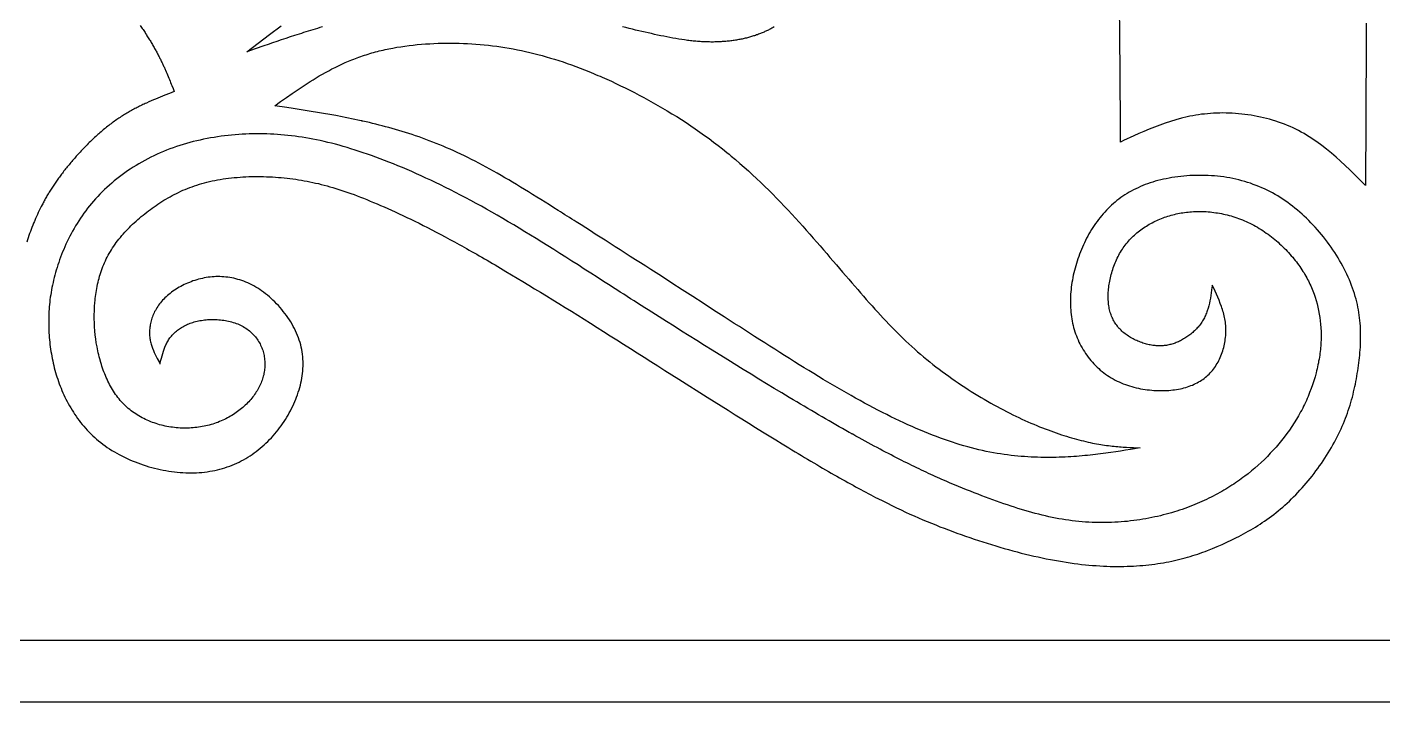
# Model space of a CAD drawing. Extents: x 0 to 279, y 0 to 212.
# Drawn here: x 91.02 to 112.56, y 107.88 to 118.59 of the extents above; entities that cross this region are included whole.
import ezdxf

# ---------------------------------------------------------------- set-up
doc = ezdxf.new("R2010")
doc.units = 0
doc.layers.add('LAYER_1', color=18, linetype='CONTINUOUS')

msp = doc.modelspace()

# ---------------------------------------------------------------- linework, layer by layer
at = {"layer": 'LAYER_1'}
for points in [[(112.298, 118.656), (112.297, 118.367), (112.296, 118.076), (112.294, 117.492), (112.291, 116.907), (112.288, 116.32), (112.288, 116.174), (112.287, 116.1), (112.287, 116.082), (112.287, 116.08), (112.287, 116.079), (112.287, 116.079), (112.287, 116.079), (112.285, 116.081), (112.281, 116.085), (112.246, 116.12), (112.106, 116.259), (112.035, 116.328), (111.963, 116.396), (111.891, 116.463), (111.818, 116.528), (111.744, 116.592), (111.668, 116.654), (111.592, 116.713), (111.513, 116.771), (111.473, 116.798), (111.433, 116.825), (111.392, 116.852), (111.351, 116.877), (111.309, 116.902), (111.266, 116.926), (111.223, 116.949), (111.18, 116.971), (111.136, 116.992), (111.091, 117.013), (111.046, 117.032), (111, 117.05), (110.953, 117.068), (110.906, 117.085), (110.859, 117.1), (110.811, 117.115), (110.763, 117.129), (110.715, 117.142), (110.666, 117.154), (110.617, 117.165), (110.567, 117.175), (110.518, 117.185), (110.468, 117.193), (110.419, 117.201), (110.369, 117.207), (110.319, 117.213), (110.269, 117.218), (110.219, 117.222), (110.169, 117.225), (110.119, 117.227), (110.07, 117.228), (110.02, 117.229), (109.971, 117.228), (109.922, 117.227), (109.873, 117.225), (109.825, 117.222), (109.776, 117.218), (109.729, 117.213), (109.681, 117.208), (109.634, 117.201), (109.588, 117.194), (109.542, 117.186), (109.496, 117.177), (109.451, 117.168), (109.361, 117.146), (109.273, 117.123), (109.187, 117.096), (109.101, 117.068), (109.016, 117.038), (108.932, 117.006), (108.849, 116.972), (108.767, 116.937), (108.685, 116.901), (108.604, 116.865), (108.442, 116.79), (108.402, 116.771), (108.397, 116.769), (108.395, 116.768), (108.395, 116.768), (108.395, 116.768), (108.394, 116.769), (108.394, 116.772), (108.394, 116.795), (108.394, 116.886), (108.392, 117.067), (108.387, 117.794), (108.381, 118.519), (108.378, 118.88)], [(92.82, 118.619), (92.842, 118.586), (92.853, 118.57), (92.864, 118.554), (92.875, 118.538), (92.885, 118.521), (92.896, 118.505), (92.906, 118.489), (92.917, 118.473), (92.927, 118.457), (92.937, 118.441), (92.947, 118.425), (92.957, 118.409), (92.966, 118.393), (92.976, 118.378), (92.986, 118.362), (92.995, 118.346), (93.004, 118.331), (93.013, 118.315), (93.022, 118.3), (93.031, 118.285), (93.04, 118.269), (93.048, 118.254), (93.057, 118.239), (93.065, 118.224), (93.073, 118.21), (93.081, 118.195), (93.089, 118.18), (93.096, 118.166), (93.104, 118.152), (93.111, 118.137), (93.119, 118.123), (93.126, 118.109), (93.133, 118.095), (93.14, 118.082), (93.147, 118.068), (93.154, 118.054), (93.16, 118.041), (93.167, 118.027), (93.173, 118.014), (93.179, 118), (93.186, 117.987), (93.192, 117.974), (93.198, 117.961), (93.204, 117.948), (93.21, 117.935), (93.215, 117.922), (93.221, 117.909), (93.232, 117.884), (93.243, 117.859), (93.254, 117.834), (93.264, 117.809), (93.274, 117.784), (93.284, 117.76), (93.294, 117.736), (93.303, 117.712), (93.313, 117.687), (93.322, 117.664), (93.341, 117.616), (93.359, 117.568), (93.285, 117.54), (93.212, 117.511), (93.175, 117.496), (93.138, 117.482), (93.101, 117.467), (93.064, 117.451), (93.028, 117.436), (92.991, 117.42), (92.954, 117.404), (92.918, 117.387), (92.899, 117.379), (92.881, 117.371), (92.863, 117.362), (92.845, 117.353), (92.826, 117.344), (92.808, 117.335), (92.79, 117.326), (92.772, 117.317), (92.753, 117.308), (92.735, 117.298), (92.717, 117.289), (92.699, 117.279), (92.681, 117.269), (92.662, 117.259), (92.644, 117.248), (92.626, 117.238), (92.608, 117.227), (92.59, 117.217), (92.572, 117.206), (92.554, 117.195), (92.536, 117.183), (92.518, 117.172), (92.5, 117.16), (92.482, 117.148), (92.464, 117.136), (92.446, 117.124), (92.428, 117.111), (92.41, 117.098), (92.392, 117.086), (92.374, 117.072), (92.356, 117.059), (92.339, 117.045), (92.321, 117.032), (92.303, 117.018), (92.286, 117.004), (92.268, 116.989), (92.25, 116.975), (92.233, 116.96), (92.215, 116.946), (92.198, 116.931), (92.18, 116.916), (92.163, 116.9), (92.146, 116.885), (92.129, 116.87), (92.112, 116.854), (92.095, 116.838), (92.078, 116.823), (92.061, 116.807), (92.044, 116.791), (92.027, 116.774), (92.011, 116.758), (91.994, 116.742), (91.978, 116.726), (91.961, 116.709), (91.945, 116.693), (91.929, 116.676), (91.913, 116.659), (91.897, 116.643), (91.881, 116.626), (91.866, 116.609), (91.85, 116.593), (91.835, 116.576), (91.82, 116.559), (91.804, 116.542), (91.789, 116.525), (91.775, 116.508), (91.76, 116.491), (91.745, 116.475), (91.731, 116.458), (91.717, 116.441), (91.703, 116.424), (91.689, 116.407), (91.675, 116.391), (91.661, 116.374), (91.648, 116.357), (91.634, 116.341), (91.621, 116.324), (91.608, 116.308), (91.596, 116.291), (91.583, 116.275), (91.571, 116.259), (91.558, 116.242), (91.546, 116.226), (91.535, 116.21), (91.523, 116.194), (91.511, 116.178), (91.5, 116.162), (91.489, 116.146), (91.478, 116.13), (91.467, 116.114), (91.456, 116.099), (91.445, 116.083), (91.435, 116.067), (91.425, 116.052), (91.414, 116.036), (91.404, 116.02), (91.395, 116.005), (91.385, 115.989), (91.375, 115.974), (91.366, 115.958), (91.356, 115.943), (91.347, 115.927), (91.338, 115.912), (91.329, 115.896), (91.32, 115.881), (91.312, 115.865), (91.303, 115.85), (91.294, 115.835), (91.286, 115.819), (91.278, 115.804), (91.27, 115.788), (91.262, 115.773), (91.246, 115.742), (91.23, 115.711), (91.215, 115.68), (91.2, 115.649), (91.186, 115.617), (91.172, 115.586), (91.158, 115.554), (91.144, 115.522), (91.138, 115.506), (91.134, 115.498), (91.134, 115.497), (91.134, 115.497), (91.134, 115.497), (91.133, 115.496), (91.132, 115.494), (91.126, 115.478), (91.113, 115.445), (91.1, 115.413), (91.088, 115.38), (91.075, 115.347), (91.063, 115.314), (91.051, 115.281), (91.039, 115.247), (91.028, 115.214), (91.016, 115.18)], [(95.713, 118.596), (95.675, 118.585), (95.638, 118.573), (95.6, 118.562), (95.563, 118.551), (95.526, 118.54), (95.489, 118.529), (95.453, 118.517), (95.416, 118.506), (95.38, 118.494), (95.344, 118.483), (95.272, 118.46), (95.201, 118.436), (95.131, 118.413), (95.061, 118.389), (94.991, 118.366), (94.922, 118.342), (94.853, 118.318), (94.785, 118.294), (94.648, 118.246), (94.512, 118.198), (94.694, 118.337), (94.875, 118.476), (95.057, 118.614)], [(102.889, 118.597), (102.877, 118.589), (102.864, 118.582), (102.852, 118.575), (102.839, 118.568), (102.826, 118.561), (102.813, 118.554), (102.799, 118.547), (102.786, 118.54), (102.772, 118.534), (102.758, 118.527), (102.744, 118.521), (102.73, 118.514), (102.716, 118.508), (102.701, 118.502), (102.687, 118.496), (102.672, 118.49), (102.657, 118.485), (102.642, 118.479), (102.627, 118.473), (102.612, 118.468), (102.596, 118.462), (102.58, 118.457), (102.565, 118.452), (102.549, 118.447), (102.533, 118.442), (102.517, 118.438), (102.5, 118.433), (102.484, 118.428), (102.467, 118.424), (102.45, 118.42), (102.433, 118.416), (102.416, 118.412), (102.399, 118.408), (102.382, 118.404), (102.364, 118.401), (102.347, 118.397), (102.329, 118.394), (102.311, 118.39), (102.293, 118.387), (102.275, 118.384), (102.257, 118.382), (102.238, 118.379), (102.22, 118.377), (102.201, 118.374), (102.182, 118.372), (102.164, 118.37), (102.144, 118.368), (102.125, 118.366), (102.106, 118.364), (102.086, 118.363), (102.067, 118.362), (102.047, 118.36), (102.027, 118.359), (102.007, 118.358), (101.987, 118.358), (101.967, 118.357), (101.947, 118.357), (101.926, 118.356), (101.906, 118.356), (101.885, 118.356), (101.864, 118.357), (101.843, 118.357), (101.822, 118.358), (101.801, 118.358), (101.78, 118.359), (101.758, 118.36), (101.737, 118.361), (101.715, 118.363), (101.693, 118.364), (101.671, 118.366), (101.649, 118.368), (101.627, 118.37), (101.605, 118.372), (101.582, 118.375), (101.56, 118.377), (101.537, 118.38), (101.515, 118.383), (101.492, 118.386), (101.469, 118.389), (101.423, 118.396), (101.376, 118.403), (101.329, 118.411), (101.282, 118.419), (101.234, 118.428), (101.186, 118.437), (101.138, 118.447), (101.089, 118.457), (101.04, 118.467), (100.991, 118.478), (100.941, 118.489), (100.891, 118.5), (100.841, 118.511), (100.791, 118.523), (100.74, 118.535), (100.689, 118.547), (100.638, 118.56), (100.586, 118.572), (100.535, 118.585), (100.483, 118.597)], [(113.028, 108.85), (112.433, 108.85), (111.833, 108.85), (111.228, 108.85), (110.616, 108.85), (110, 108.85), (109.377, 108.85), (108.75, 108.85), (108.117, 108.85), (107.48, 108.85), (106.837, 108.85), (106.189, 108.85), (105.537, 108.85), (104.88, 108.85), (104.218, 108.85), (103.552, 108.85), (102.881, 108.85), (102.206, 108.85), (101.526, 108.85), (100.843, 108.85), (100.155, 108.85), (99.464, 108.85), (98.769, 108.85), (98.069, 108.85), (97.367, 108.85), (96.66, 108.85), (95.95, 108.85), (95.237, 108.85), (94.521, 108.85), (93.801, 108.85), (93.078, 108.85), (92.352, 108.85), (91.623, 108.85), (90.891, 108.85)], [(90.891, 107.877), (91.623, 107.877), (92.352, 107.877), (93.078, 107.877), (93.801, 107.877), (94.521, 107.877), (95.237, 107.877), (95.95, 107.877), (96.66, 107.877), (97.367, 107.877), (98.069, 107.877), (98.769, 107.877), (99.464, 107.877), (100.155, 107.877), (100.843, 107.877), (101.526, 107.877), (102.206, 107.877), (102.881, 107.877), (103.552, 107.877), (104.218, 107.877), (104.88, 107.877), (105.537, 107.877), (106.189, 107.877), (106.837, 107.877), (107.48, 107.877), (108.117, 107.877), (108.75, 107.877), (109.377, 107.877), (110, 107.877), (110.616, 107.877), (111.228, 107.877), (111.833, 107.877), (112.433, 107.877), (113.028, 107.877)]]:
    msp.add_lwpolyline(points, dxfattribs=at)
for points in [[(94.958, 117.344), (95.05, 117.41), (95.142, 117.475), (95.235, 117.54), (95.281, 117.572), (95.328, 117.603), (95.375, 117.635), (95.422, 117.666), (95.47, 117.697), (95.518, 117.728), (95.566, 117.758), (95.615, 117.787), (95.664, 117.817), (95.713, 117.845), (95.763, 117.873), (95.814, 117.901), (95.865, 117.928), (95.916, 117.954), (95.968, 117.98), (96.021, 118.005), (96.074, 118.029), (96.128, 118.052), (96.156, 118.063), (96.183, 118.074), (96.211, 118.085), (96.239, 118.096), (96.267, 118.106), (96.295, 118.117), (96.323, 118.127), (96.352, 118.137), (96.381, 118.146), (96.41, 118.155), (96.439, 118.164), (96.468, 118.173), (96.498, 118.182), (96.527, 118.19), (96.557, 118.198), (96.588, 118.206), (96.618, 118.214), (96.648, 118.221), (96.679, 118.228), (96.71, 118.235), (96.741, 118.242), (96.772, 118.248), (96.835, 118.26), (96.898, 118.272), (96.962, 118.282), (97.026, 118.292), (97.09, 118.3), (97.155, 118.308), (97.221, 118.315), (97.287, 118.321), (97.353, 118.326), (97.419, 118.33), (97.485, 118.333), (97.552, 118.336), (97.619, 118.337), (97.686, 118.338), (97.752, 118.338), (97.819, 118.338), (97.886, 118.336), (97.953, 118.334), (98.02, 118.331), (98.087, 118.327), (98.153, 118.322), (98.22, 118.317), (98.286, 118.311), (98.352, 118.304), (98.418, 118.296), (98.483, 118.288), (98.549, 118.278), (98.614, 118.268), (98.68, 118.257), (98.745, 118.246), (98.811, 118.233), (98.876, 118.22), (98.942, 118.206), (99.007, 118.191), (99.073, 118.175), (99.139, 118.158), (99.205, 118.14), (99.271, 118.122), (99.337, 118.102), (99.404, 118.082), (99.471, 118.061), (99.538, 118.039), (99.605, 118.016), (99.673, 117.992), (99.741, 117.967), (99.81, 117.941), (99.879, 117.914), (99.949, 117.886), (99.984, 117.872), (100.019, 117.857), (100.054, 117.842), (100.09, 117.827), (100.125, 117.812), (100.161, 117.797), (100.197, 117.781), (100.233, 117.765), (100.305, 117.732), (100.377, 117.698), (100.45, 117.663), (100.524, 117.628), (100.598, 117.591), (100.672, 117.553), (100.746, 117.514), (100.82, 117.475), (100.895, 117.434), (100.97, 117.393), (101.044, 117.35), (101.119, 117.307), (101.194, 117.262), (101.268, 117.217), (101.343, 117.171), (101.417, 117.124), (101.491, 117.076), (101.565, 117.027), (101.638, 116.977), (101.711, 116.926), (101.784, 116.874), (101.857, 116.822), (101.928, 116.768), (102, 116.714), (102.071, 116.659), (102.141, 116.603), (102.176, 116.574), (102.21, 116.546), (102.279, 116.488), (102.347, 116.429), (102.415, 116.37), (102.481, 116.31), (102.548, 116.249), (102.613, 116.188), (102.678, 116.126), (102.742, 116.064), (102.805, 116.002), (102.868, 115.939), (102.93, 115.876), (102.991, 115.812), (103.052, 115.749), (103.112, 115.685), (103.171, 115.621), (103.229, 115.558), (103.287, 115.494), (103.345, 115.431), (103.401, 115.367), (103.457, 115.304), (103.512, 115.242), (103.567, 115.179), (103.621, 115.117), (103.674, 115.056), (103.727, 114.995), (103.778, 114.935), (103.83, 114.875), (103.88, 114.816), (103.93, 114.758), (103.979, 114.7), (104.028, 114.643), (104.076, 114.588), (104.124, 114.532), (104.171, 114.478), (104.218, 114.424), (104.264, 114.371), (104.31, 114.318), (104.355, 114.267), (104.401, 114.216), (104.446, 114.165), (104.491, 114.115), (104.536, 114.066), (104.581, 114.018), (104.625, 113.97), (104.67, 113.922), (104.715, 113.876), (104.759, 113.83), (104.804, 113.784), (104.849, 113.739), (104.894, 113.694), (104.94, 113.65), (104.985, 113.607), (105.031, 113.564), (105.077, 113.521), (105.124, 113.479), (105.171, 113.438), (105.218, 113.397), (105.266, 113.356), (105.315, 113.316), (105.364, 113.276), (105.413, 113.237), (105.462, 113.199), (105.512, 113.16), (105.563, 113.123), (105.613, 113.085), (105.664, 113.049), (105.715, 113.013), (105.766, 112.977), (105.817, 112.942), (105.869, 112.907), (105.92, 112.873), (105.972, 112.84), (106.023, 112.807), (106.075, 112.775), (106.126, 112.744), (106.178, 112.713), (106.229, 112.682), (106.28, 112.652), (106.331, 112.623), (106.382, 112.595), (106.433, 112.567), (106.483, 112.54), (106.534, 112.513), (106.584, 112.487), (106.633, 112.462), (106.682, 112.438), (106.731, 112.414), (106.78, 112.391), (106.828, 112.368), (106.875, 112.346), (106.923, 112.325), (106.97, 112.305), (107.016, 112.285), (107.062, 112.266), (107.108, 112.247), (107.153, 112.229), (107.197, 112.212), (107.242, 112.195), (107.285, 112.179), (107.329, 112.163), (107.371, 112.148), (107.413, 112.134), (107.455, 112.12), (107.496, 112.106), (107.537, 112.094), (107.577, 112.082), (107.617, 112.07), (107.656, 112.059), (107.694, 112.048), (107.732, 112.038), (107.769, 112.029), (107.806, 112.02), (107.842, 112.011), (107.878, 112.003), (107.913, 111.996), (107.947, 111.988), (107.981, 111.982), (108.014, 111.976), (108.047, 111.97), (108.079, 111.964), (108.11, 111.959), (108.142, 111.955), (108.173, 111.95), (108.203, 111.946), (108.233, 111.942), (108.263, 111.939), (108.292, 111.936), (108.321, 111.933), (108.35, 111.93), (108.378, 111.928), (108.406, 111.926), (108.434, 111.924), (108.489, 111.92), (108.544, 111.917), (108.598, 111.915), (108.705, 111.91), (108.551, 111.885), (108.474, 111.872), (108.396, 111.86), (108.317, 111.848), (108.238, 111.836), (108.198, 111.831), (108.158, 111.825), (108.117, 111.82), (108.077, 111.814), (108.036, 111.809), (107.994, 111.805), (107.953, 111.8), (107.911, 111.795), (107.868, 111.791), (107.826, 111.787), (107.782, 111.783), (107.739, 111.78), (107.695, 111.776), (107.65, 111.773), (107.605, 111.77), (107.56, 111.768), (107.514, 111.765), (107.467, 111.763), (107.42, 111.762), (107.373, 111.76), (107.324, 111.759), (107.276, 111.759), (107.227, 111.759), (107.177, 111.759), (107.127, 111.76), (107.076, 111.761), (107.025, 111.763), (106.974, 111.765), (106.922, 111.768), (106.869, 111.772), (106.816, 111.776), (106.763, 111.78), (106.709, 111.786), (106.654, 111.792), (106.599, 111.799), (106.544, 111.806), (106.488, 111.814), (106.432, 111.823), (106.375, 111.833), (106.318, 111.844), (106.26, 111.855), (106.202, 111.868), (106.144, 111.881), (106.085, 111.895), (106.026, 111.91), (105.966, 111.926), (105.906, 111.943), (105.845, 111.961), (105.784, 111.98), (105.722, 112), (105.66, 112.021), (105.598, 112.043), (105.535, 112.065), (105.472, 112.089), (105.408, 112.113), (105.344, 112.139), (105.28, 112.165), (105.215, 112.192), (105.149, 112.22), (105.083, 112.249), (105.017, 112.279), (104.95, 112.31), (104.883, 112.341), (104.815, 112.373), (104.747, 112.406), (104.679, 112.44), (104.61, 112.475), (104.54, 112.511), (104.47, 112.547), (104.4, 112.585), (104.329, 112.623), (104.258, 112.661), (104.186, 112.701), (104.113, 112.741), (104.041, 112.783), (103.968, 112.825), (103.894, 112.867), (103.82, 112.91), (103.745, 112.954), (103.671, 112.999), (103.595, 113.044), (103.52, 113.09), (103.443, 113.137), (103.367, 113.184), (103.29, 113.231), (103.213, 113.279), (103.135, 113.328), (103.057, 113.377), (102.979, 113.426), (102.9, 113.476), (102.821, 113.527), (102.741, 113.577), (102.662, 113.628), (102.581, 113.68), (102.501, 113.731), (102.42, 113.783), (102.339, 113.836), (102.258, 113.888), (102.176, 113.941), (102.095, 113.994), (102.012, 114.047), (101.93, 114.1), (101.764, 114.207), (101.598, 114.314), (101.432, 114.421), (101.265, 114.528), (101.099, 114.635), (101.016, 114.688), (100.933, 114.741), (100.851, 114.794), (100.769, 114.847), (100.687, 114.899), (100.605, 114.951), (100.525, 115.003), (100.444, 115.055), (100.364, 115.106), (100.285, 115.156), (100.206, 115.207), (100.128, 115.256), (100.05, 115.306), (99.974, 115.355), (99.898, 115.403), (99.823, 115.451), (99.748, 115.498), (99.712, 115.521), (99.675, 115.545), (99.639, 115.568), (99.603, 115.59), (99.567, 115.613), (99.531, 115.636), (99.496, 115.658), (99.46, 115.68), (99.391, 115.725), (99.322, 115.768), (99.254, 115.811), (99.186, 115.853), (99.12, 115.894), (99.054, 115.935), (98.989, 115.975), (98.925, 116.014), (98.861, 116.053), (98.798, 116.091), (98.736, 116.128), (98.674, 116.165), (98.613, 116.201), (98.552, 116.236), (98.492, 116.271), (98.432, 116.304), (98.373, 116.338), (98.314, 116.37), (98.256, 116.402), (98.198, 116.433), (98.14, 116.463), (98.083, 116.492), (98.026, 116.521), (97.969, 116.549), (97.912, 116.576), (97.856, 116.603), (97.8, 116.628), (97.744, 116.653), (97.688, 116.678), (97.632, 116.701), (97.577, 116.724), (97.522, 116.747), (97.467, 116.768), (97.412, 116.789), (97.358, 116.809), (97.303, 116.829), (97.249, 116.848), (97.195, 116.867), (97.141, 116.885), (97.088, 116.902), (97.034, 116.919), (96.981, 116.936), (96.928, 116.952), (96.875, 116.967), (96.823, 116.982), (96.77, 116.997), (96.718, 117.011), (96.666, 117.025), (96.614, 117.038), (96.562, 117.051), (96.511, 117.064), (96.46, 117.076), (96.408, 117.088), (96.358, 117.099), (96.354, 117.1), (96.353, 117.101), (96.352, 117.101), (96.352, 117.101), (96.348, 117.101), (96.342, 117.103), (96.329, 117.106), (96.279, 117.117), (96.228, 117.128), (96.178, 117.138), (96.128, 117.149), (96.078, 117.159), (96.028, 117.168), (95.929, 117.187), (95.83, 117.205), (95.732, 117.223), (95.635, 117.239), (95.537, 117.255), (95.44, 117.271), (95.343, 117.286), (95.247, 117.301), (95.15, 117.315)], [(100.948, 114.064), (100.891, 114.101), (100.834, 114.137), (100.778, 114.173), (100.722, 114.209), (100.666, 114.245), (100.611, 114.28), (100.556, 114.315), (100.501, 114.35), (100.447, 114.385), (100.393, 114.419), (100.34, 114.453), (100.287, 114.487), (100.234, 114.521), (100.182, 114.555), (100.078, 114.621), (99.976, 114.687), (99.875, 114.751), (99.776, 114.815), (99.677, 114.878), (99.58, 114.939), (99.484, 115), (99.389, 115.06), (99.295, 115.119), (99.202, 115.177), (99.111, 115.234), (99.02, 115.29), (98.93, 115.344), (98.841, 115.398), (98.753, 115.451), (98.665, 115.503), (98.579, 115.554), (98.493, 115.604), (98.408, 115.653), (98.323, 115.701), (98.239, 115.748), (98.156, 115.794), (98.073, 115.838), (97.991, 115.882), (97.91, 115.925), (97.829, 115.967), (97.749, 116.007), (97.669, 116.047), (97.591, 116.086), (97.513, 116.124), (97.435, 116.16), (97.358, 116.196), (97.283, 116.231), (97.207, 116.265), (97.133, 116.298), (97.059, 116.33), (96.986, 116.361), (96.913, 116.391), (96.842, 116.42), (96.771, 116.448), (96.701, 116.475), (96.631, 116.502), (96.563, 116.527), (96.495, 116.552), (96.428, 116.575), (96.362, 116.598), (96.296, 116.62), (96.232, 116.641), (96.168, 116.661), (96.105, 116.68), (96.042, 116.698), (95.981, 116.716), (95.92, 116.732), (95.859, 116.748), (95.799, 116.763), (95.74, 116.777), (95.681, 116.79), (95.622, 116.803), (95.564, 116.814), (95.507, 116.825), (95.45, 116.835), (95.393, 116.844), (95.336, 116.853), (95.279, 116.861), (95.223, 116.868), (95.167, 116.874), (95.111, 116.879), (95.056, 116.884), (95, 116.888), (94.944, 116.892), (94.889, 116.894), (94.833, 116.896), (94.777, 116.897), (94.721, 116.898), (94.666, 116.898), (94.609, 116.897), (94.553, 116.896), (94.497, 116.894), (94.441, 116.891), (94.385, 116.887), (94.329, 116.883), (94.272, 116.878), (94.216, 116.872), (94.16, 116.866), (94.104, 116.859), (94.048, 116.851), (93.993, 116.842), (93.937, 116.833), (93.882, 116.823), (93.826, 116.812), (93.772, 116.8), (93.717, 116.788), (93.662, 116.774), (93.608, 116.76), (93.554, 116.745), (93.501, 116.73), (93.448, 116.713), (93.395, 116.696), (93.343, 116.678), (93.291, 116.659), (93.239, 116.639), (93.188, 116.618), (93.138, 116.596), (93.088, 116.574), (93.038, 116.551), (92.989, 116.527), (92.941, 116.502), (92.893, 116.477), (92.846, 116.45), (92.799, 116.423), (92.753, 116.396), (92.707, 116.367), (92.662, 116.338), (92.618, 116.308), (92.575, 116.278), (92.532, 116.247), (92.49, 116.215), (92.448, 116.183), (92.408, 116.15), (92.368, 116.117), (92.329, 116.083), (92.29, 116.048), (92.253, 116.013), (92.216, 115.978), (92.18, 115.942), (92.145, 115.905), (92.111, 115.868), (92.077, 115.83), (92.045, 115.792), (92.013, 115.754), (91.983, 115.715), (91.953, 115.676), (91.924, 115.637), (91.896, 115.597), (91.869, 115.557), (91.842, 115.517), (91.817, 115.476), (91.792, 115.435), (91.768, 115.394), (91.745, 115.353), (91.722, 115.312), (91.7, 115.271), (91.68, 115.229), (91.659, 115.188), (91.64, 115.146), (91.621, 115.105), (91.604, 115.063), (91.586, 115.022), (91.57, 114.98), (91.554, 114.939), (91.539, 114.898), (91.525, 114.857), (91.511, 114.816), (91.498, 114.775), (91.486, 114.735), (91.474, 114.694), (91.463, 114.654), (91.453, 114.614), (91.443, 114.575), (91.434, 114.535), (91.425, 114.496), (91.417, 114.457), (91.41, 114.418), (91.403, 114.38), (91.397, 114.341), (91.391, 114.303), (91.386, 114.264), (91.382, 114.226), (91.378, 114.188), (91.374, 114.15), (91.371, 114.112), (91.369, 114.075), (91.367, 114.037), (91.366, 114), (91.365, 113.962), (91.365, 113.925), (91.365, 113.887), (91.365, 113.85), (91.366, 113.813), (91.368, 113.775), (91.37, 113.738), (91.372, 113.701), (91.375, 113.664), (91.378, 113.627), (91.382, 113.589), (91.386, 113.552), (91.391, 113.515), (91.396, 113.478), (91.401, 113.441), (91.408, 113.404), (91.414, 113.367), (91.421, 113.33), (91.429, 113.293), (91.437, 113.256), (91.445, 113.219), (91.454, 113.183), (91.464, 113.146), (91.474, 113.11), (91.485, 113.073), (91.496, 113.037), (91.508, 113.001), (91.52, 112.965), (91.533, 112.929), (91.547, 112.893), (91.561, 112.858), (91.576, 112.822), (91.591, 112.787), (91.607, 112.752), (91.623, 112.717), (91.64, 112.682), (91.658, 112.647), (91.676, 112.613), (91.696, 112.579), (91.715, 112.545), (91.736, 112.511), (91.757, 112.478), (91.778, 112.444), (91.801, 112.412), (91.824, 112.379), (91.848, 112.347), (91.872, 112.315), (91.897, 112.284), (91.923, 112.253), (91.95, 112.222), (91.978, 112.192), (92.006, 112.162), (92.035, 112.133), (92.065, 112.104), (92.096, 112.076), (92.127, 112.048), (92.159, 112.021), (92.192, 111.995), (92.226, 111.968), (92.261, 111.943), (92.297, 111.918), (92.333, 111.894), (92.37, 111.87), (92.409, 111.847), (92.447, 111.825), (92.487, 111.803), (92.527, 111.782), (92.568, 111.762), (92.61, 111.742), (92.652, 111.723), (92.694, 111.705), (92.737, 111.688), (92.781, 111.671), (92.825, 111.655), (92.869, 111.64), (92.913, 111.626), (92.958, 111.612), (93.003, 111.6), (93.048, 111.588), (93.093, 111.577), (93.138, 111.566), (93.184, 111.557), (93.229, 111.549), (93.274, 111.541), (93.319, 111.534), (93.364, 111.528), (93.409, 111.524), (93.454, 111.52), (93.498, 111.517), (93.542, 111.515), (93.586, 111.514), (93.63, 111.513), (93.673, 111.514), (93.716, 111.516), (93.758, 111.519), (93.8, 111.522), (93.842, 111.527), (93.884, 111.532), (93.925, 111.539), (93.966, 111.546), (94.006, 111.554), (94.047, 111.563), (94.086, 111.573), (94.126, 111.584), (94.165, 111.596), (94.203, 111.608), (94.241, 111.622), (94.279, 111.637), (94.316, 111.652), (94.353, 111.668), (94.389, 111.685), (94.425, 111.703), (94.461, 111.722), (94.496, 111.742), (94.53, 111.763), (94.564, 111.784), (94.598, 111.807), (94.631, 111.83), (94.663, 111.854), (94.695, 111.879), (94.726, 111.904), (94.757, 111.93), (94.788, 111.957), (94.817, 111.985), (94.847, 112.013), (94.875, 112.042), (94.903, 112.072), (94.93, 112.102), (94.957, 112.133), (94.983, 112.164), (95.009, 112.196), (95.033, 112.228), (95.058, 112.261), (95.081, 112.294), (95.104, 112.328), (95.126, 112.362), (95.147, 112.396), (95.168, 112.431), (95.188, 112.466), (95.207, 112.501), (95.225, 112.537), (95.243, 112.573), (95.259, 112.609), (95.275, 112.645), (95.291, 112.682), (95.305, 112.718), (95.319, 112.755), (95.331, 112.793), (95.343, 112.83), (95.354, 112.867), (95.364, 112.905), (95.373, 112.942), (95.381, 112.98), (95.388, 113.018), (95.394, 113.056), (95.399, 113.093), (95.402, 113.131), (95.405, 113.169), (95.407, 113.207), (95.408, 113.245), (95.407, 113.283), (95.405, 113.321), (95.402, 113.359), (95.398, 113.397), (95.393, 113.435), (95.386, 113.472), (95.379, 113.51), (95.369, 113.547), (95.359, 113.585), (95.347, 113.622), (95.334, 113.659), (95.32, 113.696), (95.305, 113.732), (95.288, 113.769), (95.27, 113.805), (95.251, 113.84), (95.232, 113.876), (95.211, 113.911), (95.189, 113.945), (95.166, 113.979), (95.143, 114.012), (95.118, 114.045), (95.093, 114.078), (95.068, 114.109), (95.041, 114.14), (95.014, 114.17), (94.986, 114.2), (94.958, 114.229), (94.929, 114.256), (94.9, 114.283), (94.871, 114.31), (94.841, 114.335), (94.81, 114.359), (94.78, 114.382), (94.749, 114.405), (94.718, 114.426), (94.687, 114.446), (94.656, 114.465), (94.625, 114.483), (94.593, 114.499), (94.562, 114.515), (94.53, 114.53), (94.499, 114.543), (94.467, 114.556), (94.435, 114.567), (94.403, 114.578), (94.372, 114.587), (94.34, 114.596), (94.308, 114.604), (94.276, 114.61), (94.245, 114.616), (94.213, 114.621), (94.181, 114.624), (94.149, 114.627), (94.118, 114.629), (94.086, 114.631), (94.055, 114.631), (94.023, 114.63), (93.992, 114.629), (93.961, 114.627), (93.93, 114.623), (93.899, 114.62), (93.868, 114.615), (93.838, 114.609), (93.807, 114.603), (93.777, 114.596), (93.747, 114.588), (93.717, 114.58), (93.688, 114.571), (93.658, 114.561), (93.63, 114.55), (93.601, 114.539), (93.573, 114.528), (93.545, 114.515), (93.518, 114.503), (93.491, 114.489), (93.464, 114.475), (93.438, 114.461), (93.413, 114.446), (93.388, 114.43), (93.364, 114.415), (93.34, 114.398), (93.317, 114.382), (93.295, 114.365), (93.273, 114.347), (93.252, 114.329), (93.232, 114.311), (93.212, 114.293), (93.193, 114.274), (93.175, 114.255), (93.158, 114.236), (93.142, 114.216), (93.126, 114.197), (93.111, 114.177), (93.097, 114.157), (93.084, 114.136), (93.071, 114.116), (93.06, 114.095), (93.049, 114.075), (93.039, 114.054), (93.029, 114.033), (93.02, 114.012), (93.012, 113.991), (93.005, 113.971), (92.998, 113.95), (92.992, 113.929), (92.987, 113.908), (92.982, 113.887), (92.978, 113.867), (92.975, 113.846), (92.972, 113.826), (92.97, 113.805), (92.968, 113.785), (92.967, 113.765), (92.967, 113.746), (92.967, 113.726), (92.968, 113.707), (92.969, 113.688), (92.971, 113.669), (92.973, 113.65), (92.976, 113.632), (92.98, 113.614), (92.984, 113.596), (92.988, 113.578), (92.993, 113.56), (93.003, 113.526), (93.015, 113.492), (93.028, 113.458), (93.043, 113.425), (93.058, 113.393), (93.074, 113.36), (93.09, 113.328), (93.124, 113.265), (93.133, 113.249), (93.133, 113.249), (93.133, 113.248), (93.134, 113.248), (93.134, 113.25), (93.134, 113.252), (93.136, 113.256), (93.138, 113.265), (93.147, 113.301), (93.156, 113.337), (93.166, 113.373), (93.177, 113.409), (93.188, 113.444), (93.2, 113.478), (93.213, 113.512), (93.228, 113.546), (93.236, 113.562), (93.244, 113.578), (93.252, 113.594), (93.261, 113.61), (93.271, 113.626), (93.281, 113.641), (93.291, 113.656), (93.302, 113.671), (93.314, 113.685), (93.326, 113.7), (93.339, 113.713), (93.352, 113.727), (93.366, 113.74), (93.38, 113.753), (93.395, 113.766), (93.411, 113.779), (93.427, 113.791), (93.443, 113.802), (93.46, 113.813), (93.478, 113.824), (93.496, 113.835), (93.514, 113.845), (93.533, 113.855), (93.553, 113.864), (93.573, 113.873), (93.593, 113.881), (93.614, 113.889), (93.635, 113.897), (93.656, 113.904), (93.678, 113.911), (93.7, 113.917), (93.723, 113.923), (93.746, 113.928), (93.769, 113.932), (93.793, 113.936), (93.817, 113.94), (93.841, 113.943), (93.866, 113.946), (93.891, 113.948), (93.916, 113.949), (93.941, 113.95), (93.967, 113.95), (93.992, 113.95), (94.018, 113.949), (94.044, 113.948), (94.069, 113.946), (94.095, 113.943), (94.121, 113.94), (94.147, 113.937), (94.172, 113.932), (94.197, 113.928), (94.223, 113.922), (94.248, 113.916), (94.272, 113.91), (94.297, 113.903), (94.321, 113.895), (94.345, 113.887), (94.368, 113.878), (94.391, 113.868), (94.413, 113.858), (94.435, 113.847), (94.457, 113.836), (94.477, 113.824), (94.497, 113.812), (94.517, 113.798), (94.536, 113.785), (94.554, 113.77), (94.572, 113.755), (94.589, 113.74), (94.605, 113.724), (94.621, 113.708), (94.636, 113.691), (94.65, 113.674), (94.664, 113.656), (94.677, 113.638), (94.689, 113.619), (94.701, 113.6), (94.712, 113.581), (94.723, 113.562), (94.732, 113.542), (94.742, 113.522), (94.75, 113.502), (94.758, 113.481), (94.765, 113.46), (94.772, 113.439), (94.777, 113.418), (94.782, 113.397), (94.787, 113.376), (94.791, 113.354), (94.794, 113.333), (94.796, 113.311), (94.798, 113.289), (94.799, 113.268), (94.8, 113.246), (94.8, 113.224), (94.799, 113.202), (94.798, 113.181), (94.795, 113.159), (94.793, 113.137), (94.789, 113.116), (94.785, 113.094), (94.781, 113.072), (94.775, 113.051), (94.769, 113.029), (94.763, 113.008), (94.756, 112.986), (94.748, 112.965), (94.739, 112.944), (94.73, 112.923), (94.721, 112.902), (94.711, 112.881), (94.7, 112.86), (94.688, 112.84), (94.676, 112.819), (94.664, 112.799), (94.651, 112.779), (94.637, 112.759), (94.622, 112.739), (94.608, 112.72), (94.592, 112.7), (94.576, 112.681), (94.56, 112.662), (94.543, 112.643), (94.525, 112.625), (94.507, 112.606), (94.488, 112.588), (94.469, 112.571), (94.45, 112.553), (94.43, 112.536), (94.409, 112.519), (94.388, 112.503), (94.367, 112.487), (94.345, 112.471), (94.322, 112.456), (94.3, 112.441), (94.277, 112.427), (94.253, 112.413), (94.229, 112.399), (94.205, 112.386), (94.181, 112.373), (94.156, 112.361), (94.13, 112.349), (94.105, 112.338), (94.079, 112.327), (94.052, 112.316), (94.026, 112.307), (93.999, 112.297), (93.972, 112.289), (93.945, 112.281), (93.917, 112.273), (93.889, 112.266), (93.861, 112.259), (93.833, 112.253), (93.804, 112.248), (93.776, 112.243), (93.747, 112.239), (93.718, 112.235), (93.689, 112.232), (93.659, 112.229), (93.63, 112.227), (93.601, 112.226), (93.571, 112.225), (93.542, 112.224), (93.512, 112.224), (93.482, 112.225), (93.453, 112.226), (93.423, 112.228), (93.393, 112.231), (93.363, 112.234), (93.334, 112.237), (93.304, 112.241), (93.275, 112.246), (93.245, 112.252), (93.216, 112.258), (93.186, 112.264), (93.157, 112.271), (93.128, 112.279), (93.1, 112.287), (93.071, 112.296), (93.042, 112.306), (93.014, 112.316), (92.986, 112.326), (92.958, 112.338), (92.931, 112.35), (92.904, 112.362), (92.877, 112.375), (92.85, 112.389), (92.824, 112.403), (92.798, 112.418), (92.773, 112.433), (92.748, 112.449), (92.723, 112.466), (92.699, 112.483), (92.675, 112.501), (92.652, 112.519), (92.629, 112.538), (92.606, 112.558), (92.585, 112.578), (92.563, 112.599), (92.542, 112.62), (92.522, 112.642), (92.502, 112.665), (92.483, 112.688), (92.465, 112.711), (92.446, 112.736), (92.429, 112.76), (92.412, 112.785), (92.395, 112.811), (92.379, 112.837), (92.363, 112.863), (92.348, 112.89), (92.333, 112.917), (92.319, 112.944), (92.305, 112.972), (92.292, 113), (92.279, 113.029), (92.267, 113.058), (92.255, 113.087), (92.244, 113.116), (92.233, 113.146), (92.222, 113.176), (92.212, 113.206), (92.202, 113.236), (92.193, 113.266), (92.176, 113.327), (92.167, 113.358), (92.16, 113.389), (92.152, 113.42), (92.146, 113.451), (92.133, 113.514), (92.122, 113.577), (92.113, 113.64), (92.105, 113.703), (92.099, 113.767), (92.094, 113.831), (92.091, 113.896), (92.09, 113.96), (92.09, 114.025), (92.092, 114.089), (92.095, 114.154), (92.1, 114.219), (92.103, 114.251), (92.106, 114.283), (92.11, 114.316), (92.115, 114.348), (92.119, 114.38), (92.125, 114.412), (92.13, 114.444), (92.137, 114.476), (92.143, 114.508), (92.151, 114.54), (92.158, 114.572), (92.167, 114.603), (92.175, 114.635), (92.185, 114.666), (92.195, 114.697), (92.205, 114.729), (92.216, 114.759), (92.228, 114.79), (92.241, 114.821), (92.254, 114.851), (92.267, 114.881), (92.281, 114.911), (92.296, 114.941), (92.312, 114.971), (92.328, 115), (92.345, 115.029), (92.363, 115.058), (92.381, 115.087), (92.4, 115.115), (92.42, 115.144), (92.44, 115.172), (92.461, 115.199), (92.482, 115.227), (92.504, 115.254), (92.527, 115.281), (92.55, 115.307), (92.573, 115.334), (92.598, 115.36), (92.622, 115.386), (92.647, 115.411), (92.673, 115.437), (92.699, 115.462), (92.726, 115.486), (92.753, 115.511), (92.78, 115.535), (92.808, 115.559), (92.836, 115.583), (92.864, 115.606), (92.893, 115.629), (92.922, 115.652), (92.951, 115.674), (92.981, 115.696), (93.011, 115.718), (93.041, 115.739), (93.071, 115.76), (93.102, 115.781), (93.133, 115.802), (93.165, 115.822), (93.196, 115.842), (93.229, 115.861), (93.261, 115.88), (93.294, 115.898), (93.327, 115.917), (93.361, 115.934), (93.395, 115.952), (93.429, 115.968), (93.464, 115.985), (93.499, 116.001), (93.535, 116.016), (93.571, 116.031), (93.608, 116.045), (93.645, 116.059), (93.683, 116.073), (93.721, 116.085), (93.76, 116.098), (93.799, 116.109), (93.839, 116.12), (93.88, 116.131), (93.921, 116.141), (93.962, 116.15), (94.005, 116.159), (94.048, 116.167), (94.091, 116.175), (94.135, 116.181), (94.179, 116.188), (94.223, 116.194), (94.268, 116.199), (94.314, 116.203), (94.36, 116.207), (94.406, 116.211), (94.452, 116.214), (94.498, 116.216), (94.545, 116.218), (94.592, 116.219), (94.639, 116.22), (94.686, 116.22), (94.733, 116.22), (94.78, 116.219), (94.827, 116.217), (94.874, 116.215), (94.921, 116.213), (94.968, 116.21), (95.014, 116.207), (95.061, 116.203), (95.107, 116.198), (95.153, 116.194), (95.199, 116.188), (95.245, 116.182), (95.29, 116.176), (95.335, 116.169), (95.381, 116.162), (95.426, 116.154), (95.47, 116.146), (95.515, 116.137), (95.56, 116.127), (95.605, 116.117), (95.651, 116.107), (95.696, 116.095), (95.741, 116.084), (95.787, 116.071), (95.833, 116.058), (95.879, 116.045), (95.926, 116.031), (95.973, 116.016), (96.021, 116), (96.069, 115.984), (96.117, 115.968), (96.166, 115.95), (96.216, 115.932), (96.266, 115.913), (96.317, 115.894), (96.369, 115.874), (96.421, 115.853), (96.474, 115.831), (96.528, 115.809), (96.583, 115.786), (96.639, 115.762), (96.696, 115.737), (96.753, 115.712), (96.812, 115.685), (96.871, 115.658), (96.932, 115.63), (96.993, 115.601), (97.055, 115.572), (97.119, 115.541), (97.183, 115.509), (97.249, 115.477), (97.315, 115.443), (97.383, 115.409), (97.452, 115.374), (97.522, 115.337), (97.593, 115.3), (97.665, 115.261), (97.738, 115.222), (97.813, 115.181), (97.889, 115.139), (97.928, 115.118), (97.966, 115.097), (98.005, 115.075), (98.045, 115.053), (98.084, 115.03), (98.124, 115.008), (98.165, 114.985), (98.206, 114.961), (98.247, 114.938), (98.288, 114.914), (98.33, 114.89), (98.372, 114.866), (98.414, 114.841), (98.457, 114.816), (98.543, 114.765), (98.63, 114.713), (98.719, 114.661), (98.809, 114.607), (98.9, 114.552), (98.993, 114.496), (99.086, 114.439), (99.181, 114.381), (99.276, 114.323), (99.373, 114.263), (99.471, 114.203), (99.569, 114.142), (99.669, 114.08), (99.77, 114.017), (99.871, 113.953), (99.974, 113.889), (100.077, 113.824), (100.182, 113.759), (100.287, 113.692), (100.393, 113.625), (100.5, 113.558), (100.607, 113.49), (100.715, 113.421), (100.824, 113.352), (100.934, 113.283), (101.044, 113.213), (101.155, 113.142), (101.378, 113.001), (101.825, 112.718), (101.937, 112.647), (102.048, 112.577), (102.159, 112.508), (102.27, 112.438), (102.379, 112.37), (102.488, 112.301), (102.597, 112.234), (102.704, 112.167), (102.811, 112.102), (102.916, 112.037), (103.02, 111.973), (103.072, 111.942), (103.123, 111.911), (103.174, 111.88), (103.225, 111.849), (103.275, 111.819), (103.325, 111.789), (103.374, 111.759), (103.423, 111.73), (103.472, 111.701), (103.52, 111.673), (103.567, 111.645), (103.615, 111.617), (103.661, 111.59), (103.708, 111.563), (103.753, 111.536), (103.799, 111.51), (103.843, 111.485), (103.888, 111.459), (103.931, 111.434), (103.975, 111.41), (104.018, 111.386), (104.06, 111.362), (104.102, 111.339), (104.144, 111.316), (104.185, 111.293), (104.226, 111.271), (104.267, 111.249), (104.307, 111.228), (104.347, 111.206), (104.386, 111.186), (104.425, 111.165), (104.464, 111.145), (104.502, 111.125), (104.54, 111.105), (104.616, 111.067), (104.69, 111.03), (104.763, 110.994), (104.836, 110.959), (104.907, 110.925), (104.978, 110.892), (105.048, 110.86), (105.117, 110.829), (105.186, 110.799), (105.254, 110.77), (105.323, 110.741), (105.39, 110.713), (105.458, 110.686), (105.525, 110.659), (105.593, 110.633), (105.66, 110.607), (105.728, 110.582), (105.796, 110.557), (105.864, 110.533), (105.932, 110.509), (106, 110.485), (106.068, 110.462), (106.137, 110.439), (106.205, 110.417), (106.274, 110.396), (106.342, 110.374), (106.411, 110.354), (106.479, 110.334), (106.547, 110.314), (106.615, 110.295), (106.683, 110.277), (106.751, 110.259), (106.818, 110.241), (106.885, 110.225), (106.952, 110.209), (107.018, 110.193), (107.084, 110.178), (107.15, 110.164), (107.215, 110.151), (107.279, 110.138), (107.343, 110.126), (107.407, 110.115), (107.47, 110.104), (107.532, 110.094), (107.594, 110.085), (107.655, 110.076), (107.716, 110.068), (107.776, 110.061), (107.835, 110.055), (107.893, 110.049), (107.951, 110.044), (108.009, 110.04), (108.065, 110.036), (108.122, 110.033), (108.177, 110.031), (108.232, 110.029), (108.286, 110.028), (108.34, 110.028), (108.393, 110.028), (108.446, 110.028), (108.497, 110.03), (108.549, 110.032), (108.6, 110.034), (108.65, 110.037), (108.699, 110.04), (108.748, 110.044), (108.797, 110.049), (108.844, 110.054), (108.892, 110.06), (108.938, 110.066), (108.985, 110.072), (109.03, 110.079), (109.075, 110.087), (109.12, 110.095), (109.164, 110.103), (109.207, 110.112), (109.25, 110.121), (109.293, 110.131), (109.335, 110.141), (109.377, 110.152), (109.419, 110.163), (109.46, 110.175), (109.5, 110.186), (109.541, 110.199), (109.581, 110.212), (109.621, 110.225), (109.66, 110.238), (109.7, 110.252), (109.739, 110.266), (109.778, 110.281), (109.855, 110.312), (109.932, 110.344), (110.008, 110.377), (110.084, 110.412), (110.16, 110.448), (110.236, 110.485), (110.274, 110.505), (110.311, 110.525), (110.349, 110.545), (110.387, 110.566), (110.424, 110.587), (110.462, 110.608), (110.499, 110.63), (110.536, 110.653), (110.573, 110.676), (110.61, 110.7), (110.647, 110.724), (110.684, 110.749), (110.72, 110.775), (110.757, 110.801), (110.793, 110.827), (110.829, 110.855), (110.865, 110.883), (110.9, 110.912), (110.936, 110.941), (110.971, 110.971), (111.006, 111.002), (111.041, 111.033), (111.076, 111.066), (111.11, 111.099), (111.144, 111.132), (111.178, 111.167), (111.212, 111.202), (111.245, 111.238), (111.278, 111.274), (111.311, 111.311), (111.343, 111.349), (111.375, 111.387), (111.407, 111.425), (111.438, 111.464), (111.468, 111.504), (111.498, 111.544), (111.528, 111.584), (111.557, 111.624), (111.586, 111.665), (111.614, 111.706), (111.641, 111.748), (111.668, 111.79), (111.694, 111.831), (111.719, 111.873), (111.744, 111.915), (111.768, 111.958), (111.791, 112), (111.814, 112.042), (111.836, 112.085), (111.857, 112.127), (111.877, 112.169), (111.897, 112.212), (111.916, 112.254), (111.934, 112.296), (111.951, 112.338), (111.968, 112.38), (111.984, 112.422), (111.999, 112.464), (112.013, 112.506), (112.027, 112.548), (112.041, 112.59), (112.053, 112.632), (112.065, 112.674), (112.077, 112.716), (112.088, 112.758), (112.098, 112.8), (112.108, 112.842), (112.117, 112.883), (112.126, 112.925), (112.134, 112.967), (112.142, 113.009), (112.149, 113.051), (112.156, 113.092), (112.163, 113.134), (112.175, 113.218), (112.185, 113.301), (112.19, 113.343), (112.194, 113.385), (112.198, 113.426), (112.201, 113.468), (112.204, 113.51), (112.206, 113.552), (112.207, 113.594), (112.208, 113.636), (112.209, 113.678), (112.209, 113.72), (112.208, 113.762), (112.206, 113.804), (112.204, 113.846), (112.201, 113.889), (112.197, 113.931), (112.193, 113.974), (112.187, 114.016), (112.181, 114.059), (112.174, 114.102), (112.166, 114.145), (112.157, 114.188), (112.147, 114.231), (112.136, 114.274), (112.124, 114.317), (112.111, 114.361), (112.097, 114.404), (112.081, 114.448), (112.065, 114.492), (112.048, 114.536), (112.03, 114.58), (112.01, 114.624), (111.99, 114.668), (111.969, 114.711), (111.947, 114.755), (111.924, 114.799), (111.9, 114.842), (111.875, 114.885), (111.85, 114.928), (111.824, 114.971), (111.797, 115.013), (111.769, 115.055), (111.74, 115.097), (111.711, 115.138), (111.681, 115.179), (111.65, 115.22), (111.619, 115.26), (111.587, 115.299), (111.555, 115.338), (111.522, 115.376), (111.489, 115.414), (111.455, 115.45), (111.42, 115.487), (111.385, 115.522), (111.35, 115.557), (111.314, 115.591), (111.278, 115.624), (111.241, 115.656), (111.204, 115.688), (111.166, 115.719), (111.128, 115.749), (111.09, 115.778), (111.051, 115.806), (111.011, 115.834), (110.972, 115.86), (110.931, 115.886), (110.891, 115.911), (110.849, 115.935), (110.808, 115.959), (110.766, 115.981), (110.723, 116.002), (110.68, 116.023), (110.637, 116.043), (110.593, 116.061), (110.549, 116.079), (110.504, 116.096), (110.459, 116.112), (110.413, 116.127), (110.367, 116.141), (110.32, 116.154), (110.273, 116.166), (110.226, 116.178), (110.178, 116.188), (110.13, 116.197), (110.082, 116.205), (110.033, 116.213), (109.984, 116.219), (109.935, 116.224), (109.886, 116.229), (109.837, 116.233), (109.787, 116.235), (109.738, 116.237), (109.689, 116.238), (109.64, 116.239), (109.591, 116.238), (109.542, 116.236), (109.494, 116.234), (109.446, 116.231), (109.398, 116.227), (109.35, 116.222), (109.303, 116.217), (109.256, 116.21), (109.21, 116.203), (109.165, 116.195), (109.12, 116.186), (109.076, 116.177), (109.032, 116.167), (108.989, 116.156), (108.947, 116.144), (108.906, 116.132), (108.865, 116.119), (108.825, 116.105), (108.786, 116.091), (108.747, 116.076), (108.709, 116.06), (108.672, 116.043), (108.636, 116.026), (108.6, 116.008), (108.565, 115.989), (108.531, 115.97), (108.497, 115.95), (108.464, 115.929), (108.432, 115.908), (108.4, 115.885), (108.369, 115.863), (108.338, 115.839), (108.309, 115.815), (108.28, 115.79), (108.251, 115.765), (108.223, 115.739), (108.196, 115.712), (108.169, 115.685), (108.143, 115.656), (108.117, 115.628), (108.092, 115.598), (108.068, 115.568), (108.044, 115.538), (108.021, 115.507), (107.998, 115.475), (107.976, 115.443), (107.954, 115.41), (107.933, 115.377), (107.913, 115.343), (107.893, 115.309), (107.874, 115.274), (107.856, 115.24), (107.838, 115.204), (107.82, 115.169), (107.804, 115.133), (107.788, 115.097), (107.772, 115.06), (107.757, 115.024), (107.743, 114.987), (107.73, 114.95), (107.717, 114.913), (107.704, 114.876), (107.693, 114.838), (107.682, 114.801), (107.671, 114.763), (107.662, 114.726), (107.653, 114.689), (107.644, 114.651), (107.636, 114.614), (107.629, 114.576), (107.623, 114.539), (107.617, 114.502), (107.612, 114.465), (107.608, 114.428), (107.604, 114.391), (107.601, 114.354), (107.599, 114.318), (107.598, 114.281), (107.597, 114.245), (107.597, 114.208), (107.598, 114.172), (107.599, 114.136), (107.602, 114.101), (107.605, 114.065), (107.609, 114.03), (107.613, 113.994), (107.619, 113.96), (107.625, 113.925), (107.632, 113.89), (107.64, 113.856), (107.649, 113.822), (107.659, 113.788), (107.669, 113.755), (107.68, 113.722), (107.692, 113.689), (107.705, 113.656), (107.719, 113.624), (107.734, 113.592), (107.749, 113.561), (107.766, 113.53), (107.783, 113.499), (107.801, 113.469), (107.82, 113.439), (107.839, 113.409), (107.859, 113.381), (107.88, 113.352), (107.902, 113.325), (107.924, 113.297), (107.947, 113.271), (107.971, 113.245), (107.996, 113.219), (108.021, 113.195), (108.047, 113.171), (108.073, 113.147), (108.1, 113.125), (108.128, 113.103), (108.157, 113.082), (108.186, 113.061), (108.215, 113.042), (108.245, 113.023), (108.276, 113.005), (108.307, 112.988), (108.339, 112.972), (108.372, 112.957), (108.404, 112.943), (108.438, 112.929), (108.471, 112.917), (108.505, 112.905), (108.539, 112.894), (108.574, 112.883), (108.608, 112.874), (108.643, 112.865), (108.678, 112.858), (108.713, 112.85), (108.748, 112.844), (108.784, 112.839), (108.819, 112.834), (108.854, 112.83), (108.889, 112.826), (108.923, 112.824), (108.958, 112.822), (108.992, 112.82), (109.027, 112.82), (109.06, 112.82), (109.094, 112.821), (109.127, 112.822), (109.159, 112.824), (109.192, 112.827), (109.223, 112.83), (109.254, 112.834), (109.285, 112.839), (109.315, 112.844), (109.345, 112.85), (109.374, 112.856), (109.402, 112.864), (109.43, 112.871), (109.458, 112.88), (109.485, 112.889), (109.511, 112.899), (109.537, 112.909), (109.562, 112.92), (109.586, 112.931), (109.611, 112.944), (109.634, 112.957), (109.657, 112.97), (109.679, 112.984), (109.701, 112.999), (109.722, 113.015), (109.743, 113.031), (109.763, 113.047), (109.782, 113.065), (109.801, 113.083), (109.819, 113.102), (109.837, 113.121), (109.854, 113.141), (109.87, 113.162), (109.886, 113.183), (109.901, 113.205), (109.916, 113.227), (109.929, 113.25), (109.943, 113.274), (109.955, 113.298), (109.967, 113.322), (109.979, 113.347), (109.989, 113.373), (109.999, 113.398), (110.009, 113.424), (110.017, 113.45), (110.025, 113.476), (110.033, 113.503), (110.039, 113.53), (110.045, 113.557), (110.051, 113.584), (110.055, 113.611), (110.059, 113.638), (110.062, 113.665), (110.065, 113.693), (110.067, 113.72), (110.068, 113.747), (110.068, 113.774), (110.068, 113.801), (110.067, 113.827), (110.065, 113.854), (110.063, 113.88), (110.06, 113.906), (110.056, 113.932), (110.052, 113.958), (110.047, 113.983), (110.041, 114.008), (110.035, 114.034), (110.028, 114.059), (110.021, 114.084), (110.014, 114.108), (110.006, 114.133), (109.997, 114.157), (109.979, 114.206), (109.96, 114.255), (109.94, 114.303), (109.918, 114.35), (109.897, 114.398), (109.874, 114.445), (109.852, 114.493), (109.851, 114.494), (109.851, 114.495), (109.851, 114.495), (109.851, 114.495), (109.85, 114.492), (109.85, 114.487), (109.848, 114.477), (109.846, 114.456), (109.834, 114.372), (109.828, 114.33), (109.821, 114.289), (109.814, 114.248), (109.805, 114.207), (109.796, 114.167), (109.785, 114.128), (109.773, 114.089), (109.766, 114.07), (109.759, 114.051), (109.752, 114.033), (109.744, 114.014), (109.736, 113.996), (109.727, 113.978), (109.718, 113.961), (109.708, 113.943), (109.698, 113.926), (109.687, 113.909), (109.675, 113.893), (109.664, 113.877), (109.652, 113.861), (109.639, 113.845), (109.626, 113.83), (109.613, 113.815), (109.599, 113.8), (109.585, 113.785), (109.571, 113.771), (109.556, 113.758), (109.541, 113.744), (109.526, 113.731), (109.511, 113.719), (109.495, 113.706), (109.479, 113.694), (109.463, 113.683), (109.447, 113.672), (109.431, 113.661), (109.414, 113.651), (109.397, 113.641), (109.381, 113.631), (109.364, 113.622), (109.347, 113.613), (109.33, 113.605), (109.313, 113.597), (109.296, 113.59), (109.279, 113.583), (109.262, 113.576), (109.245, 113.57), (109.228, 113.564), (109.211, 113.559), (109.193, 113.554), (109.176, 113.55), (109.159, 113.546), (109.141, 113.542), (109.124, 113.539), (109.106, 113.537), (109.088, 113.535), (109.07, 113.533), (109.052, 113.532), (109.034, 113.531), (109.016, 113.531), (108.998, 113.531), (108.98, 113.532), (108.961, 113.533), (108.943, 113.534), (108.924, 113.537), (108.905, 113.539), (108.886, 113.542), (108.867, 113.545), (108.848, 113.549), (108.828, 113.554), (108.809, 113.559), (108.789, 113.564), (108.769, 113.57), (108.749, 113.576), (108.73, 113.583), (108.71, 113.59), (108.69, 113.598), (108.67, 113.606), (108.651, 113.614), (108.631, 113.623), (108.612, 113.633), (108.593, 113.643), (108.574, 113.653), (108.555, 113.664), (108.537, 113.675), (108.519, 113.686), (108.501, 113.698), (108.483, 113.711), (108.466, 113.723), (108.449, 113.737), (108.433, 113.75), (108.417, 113.764), (108.402, 113.779), (108.387, 113.794), (108.373, 113.809), (108.359, 113.825), (108.346, 113.841), (108.333, 113.857), (108.321, 113.874), (108.31, 113.891), (108.299, 113.909), (108.289, 113.926), (108.279, 113.945), (108.27, 113.963), (108.261, 113.982), (108.253, 114.002), (108.246, 114.021), (108.239, 114.042), (108.232, 114.062), (108.226, 114.083), (108.221, 114.104), (108.216, 114.125), (108.212, 114.147), (108.209, 114.169), (108.205, 114.191), (108.203, 114.214), (108.201, 114.237), (108.199, 114.26), (108.198, 114.284), (108.198, 114.308), (108.198, 114.332), (108.199, 114.356), (108.2, 114.381), (108.201, 114.406), (108.204, 114.431), (108.206, 114.457), (108.21, 114.482), (108.213, 114.508), (108.218, 114.534), (108.222, 114.56), (108.228, 114.586), (108.233, 114.613), (108.24, 114.639), (108.246, 114.665), (108.254, 114.692), (108.261, 114.718), (108.27, 114.744), (108.278, 114.77), (108.288, 114.796), (108.298, 114.822), (108.308, 114.848), (108.319, 114.873), (108.33, 114.898), (108.342, 114.923), (108.354, 114.948), (108.367, 114.972), (108.38, 114.996), (108.394, 115.02), (108.408, 115.043), (108.423, 115.066), (108.438, 115.089), (108.454, 115.111), (108.47, 115.132), (108.486, 115.153), (108.503, 115.174), (108.521, 115.194), (108.539, 115.214), (108.557, 115.234), (108.576, 115.253), (108.595, 115.271), (108.614, 115.289), (108.634, 115.307), (108.654, 115.325), (108.675, 115.341), (108.696, 115.358), (108.717, 115.374), (108.739, 115.389), (108.761, 115.405), (108.783, 115.419), (108.805, 115.434), (108.828, 115.448), (108.851, 115.461), (108.874, 115.474), (108.898, 115.487), (108.922, 115.499), (108.945, 115.511), (108.97, 115.522), (108.994, 115.533), (109.019, 115.544), (109.044, 115.554), (109.069, 115.563), (109.094, 115.573), (109.119, 115.582), (109.145, 115.59), (109.171, 115.598), (109.197, 115.606), (109.223, 115.613), (109.25, 115.619), (109.276, 115.625), (109.303, 115.631), (109.33, 115.637), (109.357, 115.641), (109.385, 115.646), (109.412, 115.65), (109.44, 115.653), (109.468, 115.656), (109.496, 115.659), (109.524, 115.661), (109.553, 115.663), (109.581, 115.664), (109.61, 115.665), (109.639, 115.665), (109.668, 115.665), (109.698, 115.664), (109.727, 115.663), (109.757, 115.662), (109.786, 115.659), (109.816, 115.657), (109.846, 115.654), (109.876, 115.65), (109.907, 115.646), (109.937, 115.641), (109.967, 115.636), (109.998, 115.631), (110.028, 115.624), (110.059, 115.618), (110.089, 115.61), (110.12, 115.602), (110.15, 115.594), (110.18, 115.585), (110.211, 115.575), (110.241, 115.565), (110.271, 115.555), (110.302, 115.543), (110.332, 115.532), (110.362, 115.519), (110.392, 115.506), (110.422, 115.492), (110.451, 115.478), (110.481, 115.463), (110.51, 115.448), (110.539, 115.431), (110.568, 115.415), (110.597, 115.397), (110.626, 115.38), (110.654, 115.361), (110.682, 115.342), (110.71, 115.323), (110.738, 115.303), (110.765, 115.282), (110.792, 115.262), (110.819, 115.241), (110.845, 115.219), (110.871, 115.197), (110.896, 115.175), (110.922, 115.152), (110.946, 115.129), (110.971, 115.106), (110.995, 115.083), (111.018, 115.059), (111.041, 115.035), (111.064, 115.011), (111.086, 114.987), (111.107, 114.962), (111.129, 114.938), (111.149, 114.913), (111.169, 114.888), (111.188, 114.864), (111.207, 114.839), (111.226, 114.814), (111.243, 114.789), (111.26, 114.764), (111.277, 114.739), (111.293, 114.713), (111.309, 114.688), (111.324, 114.663), (111.338, 114.637), (111.353, 114.612), (111.366, 114.587), (111.379, 114.561), (111.392, 114.535), (111.404, 114.51), (111.416, 114.484), (111.427, 114.458), (111.438, 114.432), (111.448, 114.406), (111.458, 114.38), (111.468, 114.354), (111.485, 114.302), (111.502, 114.25), (111.516, 114.197), (111.529, 114.144), (111.541, 114.09), (111.551, 114.036), (111.56, 113.982), (111.567, 113.928), (111.573, 113.873), (111.577, 113.817), (111.58, 113.761), (111.581, 113.733), (111.581, 113.705), (111.581, 113.676), (111.58, 113.647), (111.58, 113.619), (111.578, 113.59), (111.577, 113.56), (111.574, 113.531), (111.572, 113.501), (111.569, 113.472), (111.566, 113.442), (111.562, 113.412), (111.558, 113.381), (111.553, 113.351), (111.548, 113.32), (111.542, 113.29), (111.537, 113.259), (111.53, 113.228), (111.524, 113.196), (111.517, 113.165), (111.509, 113.134), (111.501, 113.103), (111.484, 113.04), (111.465, 112.977), (111.445, 112.914), (111.423, 112.851), (111.399, 112.788), (111.387, 112.757), (111.374, 112.726), (111.361, 112.695), (111.347, 112.664), (111.333, 112.633), (111.318, 112.602), (111.303, 112.572), (111.288, 112.542), (111.272, 112.511), (111.256, 112.481), (111.223, 112.422), (111.188, 112.364), (111.152, 112.306), (111.115, 112.249), (111.076, 112.192), (111.036, 112.137), (110.995, 112.082), (110.953, 112.029), (110.909, 111.976), (110.865, 111.924), (110.82, 111.873), (110.774, 111.824), (110.727, 111.775), (110.679, 111.727), (110.63, 111.68), (110.58, 111.634), (110.529, 111.589), (110.476, 111.545), (110.422, 111.501), (110.367, 111.459), (110.339, 111.438), (110.311, 111.417), (110.282, 111.396), (110.253, 111.376), (110.223, 111.356), (110.193, 111.336), (110.162, 111.316), (110.132, 111.296), (110.1, 111.277), (110.068, 111.257), (110.036, 111.238), (110.003, 111.219), (109.97, 111.2), (109.937, 111.182), (109.903, 111.163), (109.868, 111.145), (109.833, 111.127), (109.797, 111.11), (109.761, 111.092), (109.725, 111.075), (109.688, 111.058), (109.651, 111.041), (109.613, 111.025), (109.574, 111.009), (109.535, 110.993), (109.496, 110.978), (109.456, 110.963), (109.416, 110.948), (109.375, 110.934), (109.333, 110.92), (109.291, 110.906), (109.249, 110.893), (109.206, 110.88), (109.163, 110.868), (109.119, 110.856), (109.074, 110.845), (109.03, 110.834), (108.984, 110.823), (108.938, 110.813), (108.892, 110.803), (108.845, 110.794), (108.797, 110.785), (108.75, 110.777), (108.701, 110.769), (108.653, 110.762), (108.604, 110.756), (108.554, 110.75), (108.505, 110.744), (108.455, 110.74), (108.405, 110.735), (108.354, 110.732), (108.303, 110.729), (108.252, 110.727), (108.201, 110.725), (108.149, 110.724), (108.097, 110.724), (108.046, 110.724), (107.993, 110.725), (107.941, 110.727), (107.889, 110.729), (107.837, 110.732), (107.784, 110.736), (107.731, 110.741), (107.679, 110.746), (107.626, 110.753), (107.573, 110.76), (107.521, 110.767), (107.468, 110.776), (107.415, 110.785), (107.362, 110.795), (107.308, 110.806), (107.255, 110.817), (107.202, 110.829), (107.148, 110.842), (107.094, 110.856), (107.04, 110.87), (106.986, 110.884), (106.931, 110.9), (106.876, 110.916), (106.821, 110.932), (106.765, 110.95), (106.71, 110.967), (106.654, 110.986), (106.597, 111.005), (106.54, 111.024), (106.483, 111.044), (106.425, 111.064), (106.367, 111.085), (106.309, 111.107), (106.25, 111.129), (106.19, 111.151), (106.13, 111.174), (106.07, 111.198), (106.008, 111.222), (105.947, 111.246), (105.884, 111.272), (105.82, 111.298), (105.756, 111.325), (105.69, 111.352), (105.623, 111.381), (105.555, 111.411), (105.521, 111.426), (105.486, 111.442), (105.451, 111.457), (105.415, 111.473), (105.38, 111.49), (105.343, 111.506), (105.307, 111.523), (105.27, 111.541), (105.232, 111.558), (105.195, 111.576), (105.156, 111.595), (105.118, 111.613), (105.079, 111.632), (105.039, 111.652), (104.999, 111.671), (104.959, 111.691), (104.918, 111.712), (104.877, 111.733), (104.835, 111.754), (104.792, 111.776), (104.75, 111.798), (104.706, 111.82), (104.662, 111.843), (104.618, 111.866), (104.573, 111.89), (104.527, 111.914), (104.481, 111.939), (104.434, 111.964), (104.387, 111.99), (104.339, 112.016), (104.29, 112.043), (104.241, 112.07), (104.191, 112.097), (104.14, 112.126), (104.134, 112.129), (104.131, 112.131), (104.129, 112.132), (104.129, 112.132), (104.122, 112.136), (104.11, 112.143), (104.084, 112.157), (104.032, 112.186), (103.979, 112.216), (103.926, 112.246), (103.873, 112.277), (103.818, 112.308), (103.764, 112.34), (103.708, 112.372), (103.653, 112.404), (103.596, 112.437), (103.54, 112.47), (103.482, 112.503), (103.425, 112.537), (103.367, 112.572), (103.309, 112.606), (103.25, 112.641), (103.191, 112.676), (103.131, 112.712), (103.012, 112.783), (102.891, 112.856), (102.769, 112.93), (102.647, 113.004), (102.524, 113.079), (102.401, 113.155), (102.154, 113.307), (101.907, 113.46), (101.784, 113.537), (101.662, 113.614), (101.54, 113.69), (101.419, 113.766), (101.3, 113.841), (101.181, 113.916), (101.064, 113.991), (101.006, 114.028)]]:
    msp.add_lwpolyline(points, close=True, dxfattribs=at)

doc.saveas('drawing.dxf')
